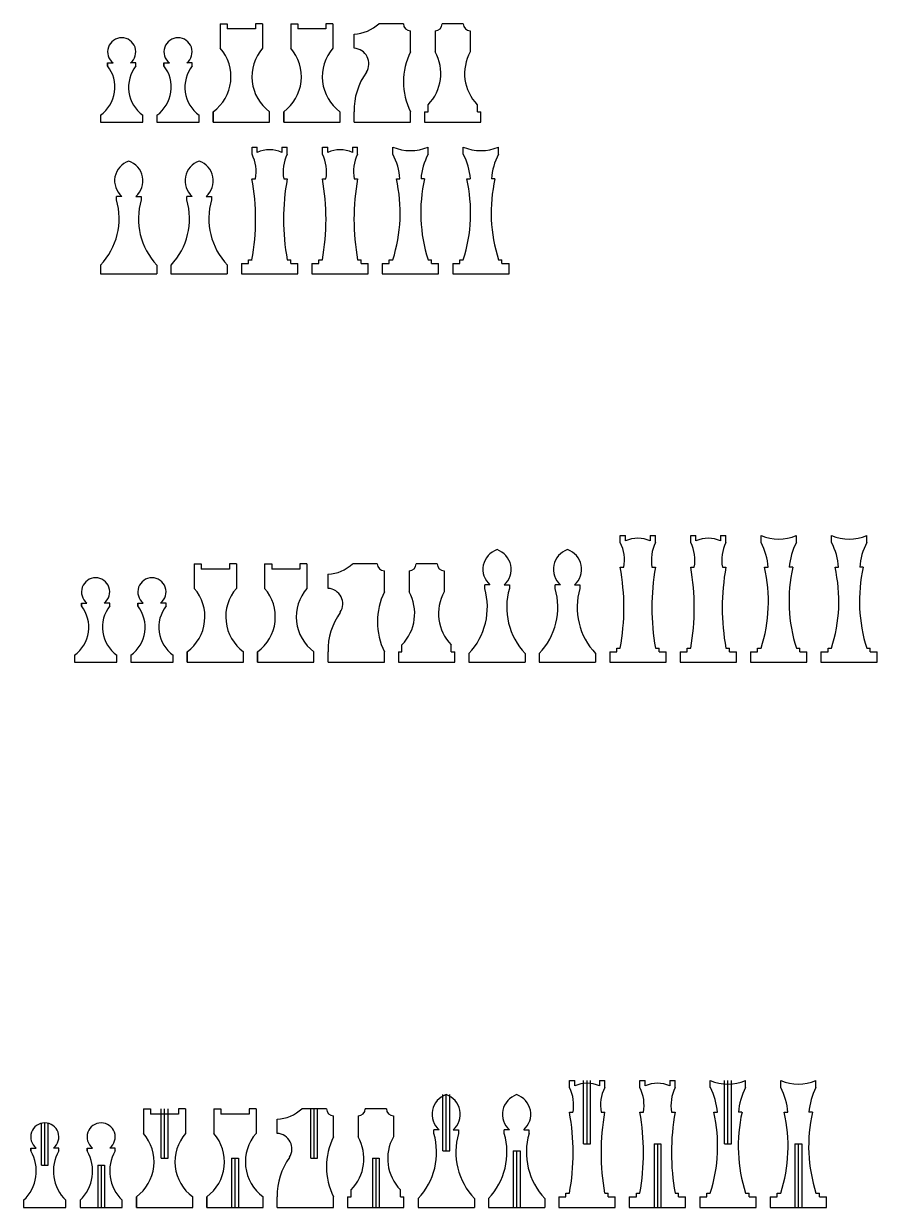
# Model space of a CAD drawing. Header units: inches. Extents: x 0.8 to 47.6, y -9.2 to 25.2.
# Drawn here: x 0.75 to 15.91, y 4.16 to 25.17 of the extents above; entities that cross this region are included whole.
import ezdxf

# ---------------------------------------------------------------- set-up
doc = ezdxf.new("R2010")
doc.units = ezdxf.units.IN
doc.header["$MEASUREMENT"] = 0
for name, color, linetype in [('Bishop', 4, 'Continuous'), ('King', 2, 'Continuous'), ('Knight', 5, 'Continuous'), ('Notches', 7, 'Continuous'), ('Pawn', 3, 'Continuous'), ('Queen', 6, 'Continuous'), ('Rook', 1, 'Continuous')]:
    doc.layers.add(name, color=color, linetype=linetype)

msp = doc.modelspace()

# ---------------------------------------------------------------- linework, layer by layer
at = {"layer": 'Bishop'}
for p, q in [((2.494, 22.102), (2.401, 22.102)), ((2.401, 22.039), (2.401, 22.102)), ((2.744, 22.102), (2.838, 22.102)), ((2.838, 22.102), (2.838, 22.039)), ((3.744, 22.102), (3.651, 22.102)), ((3.651, 22.039), (3.651, 22.102)), ((3.994, 22.102), (4.088, 22.102)), ((4.088, 22.102), (4.088, 22.039)), ((2.119, 20.883), (2.119, 20.727)), ((3.119, 20.883), (3.119, 20.727)), ((3.369, 20.883), (3.369, 20.727)), ((4.369, 20.883), (4.369, 20.727)), ((2.119, 20.727), (3.119, 20.727)), ((3.369, 20.727), (4.369, 20.727)), ((9.031, 15.207), (8.937, 15.207)), ((8.937, 15.145), (8.937, 15.207)), ((9.281, 15.207), (9.375, 15.207)), ((9.375, 15.207), (9.375, 15.145)), ((10.281, 15.207), (10.187, 15.207)), ((10.187, 15.145), (10.187, 15.207)), ((10.531, 15.207), (10.625, 15.207)), ((10.625, 15.207), (10.625, 15.145)), ((8.656, 13.988), (8.656, 13.832)), ((9.656, 13.988), (9.656, 13.832)), ((9.906, 13.988), (9.906, 13.832)), ((10.906, 13.988), (10.906, 13.832)), ((8.656, 13.832), (9.656, 13.832)), ((9.906, 13.832), (10.906, 13.832)), ((8.129, 5.533), (8.035, 5.533)), ((8.035, 5.471), (8.035, 5.533)), ((8.379, 5.533), (8.473, 5.533)), ((8.473, 5.533), (8.473, 5.471)), ((9.379, 5.533), (9.285, 5.533)), ((9.285, 5.471), (9.285, 5.533)), ((9.629, 5.533), (9.723, 5.533)), ((9.723, 5.533), (9.723, 5.471)), ((7.754, 4.314), (7.754, 4.158)), ((8.754, 4.314), (8.754, 4.158)), ((9.004, 4.314), (9.004, 4.158)), ((10.004, 4.314), (10.004, 4.158)), ((7.754, 4.158), (8.754, 4.158)), ((9.004, 4.158), (10.004, 4.158))]:
    msp.add_line(p, q, dxfattribs=at)
for centre, radius, start, end in [((2.735, 22.379), 0.367, 108.4349, 228.9452), ((2.503, 22.379), 0.367, 311.0548, 71.5651), ((3.985, 22.379), 0.367, 108.4349, 228.9452), ((3.753, 22.379), 0.367, 311.0548, 71.5651), ((1.255, 21.706), 1.193, 316.4213, 16.2361), ((3.984, 21.706), 1.193, 163.7639, 223.5787), ((2.505, 21.706), 1.193, 316.4213, 16.2361), ((5.234, 21.706), 1.193, 163.7639, 223.5787), ((9.272, 15.484), 0.367, 108.4349, 228.9452), ((9.04, 15.484), 0.367, 311.0548, 71.5651), ((10.522, 15.484), 0.367, 108.4349, 228.9452), ((10.29, 15.484), 0.367, 311.0548, 71.5651), ((7.792, 14.811), 1.193, 316.4213, 16.2361), ((10.521, 14.811), 1.193, 163.7639, 223.5787), ((9.042, 14.811), 1.193, 316.4213, 16.2361), ((11.771, 14.811), 1.193, 163.7639, 223.5787), ((8.37, 5.81), 0.367, 108.4349, 228.9452), ((8.138, 5.81), 0.367, 311.0548, 71.5651), ((9.62, 5.81), 0.367, 108.4349, 228.9452), ((9.388, 5.81), 0.367, 311.0548, 71.5651), ((6.89, 5.137), 1.193, 316.4213, 16.2361), ((9.619, 5.137), 1.193, 163.7639, 223.5787), ((8.14, 5.137), 1.193, 316.4213, 16.2361), ((10.869, 5.137), 1.193, 163.7639, 223.5787)]:
    msp.add_arc(centre, radius, start, end, dxfattribs=at)
at = {"layer": 'King'}
for p, q in [((4.807, 22.977), (4.901, 22.977)), ((4.807, 22.852), (4.807, 22.977)), ((4.901, 22.883), (4.901, 22.977)), ((5.338, 22.977), (5.432, 22.977)), ((5.338, 22.977), (5.338, 22.883)), ((5.432, 22.852), (5.432, 22.977)), ((6.057, 22.977), (6.151, 22.977)), ((6.057, 22.852), (6.057, 22.977)), ((6.151, 22.883), (6.151, 22.977)), ((6.588, 22.977), (6.682, 22.977)), ((6.588, 22.977), (6.588, 22.883)), ((6.682, 22.852), (6.682, 22.977)), ((4.807, 22.414), (4.869, 22.414)), ((5.369, 22.414), (5.432, 22.414)), ((6.057, 22.414), (6.119, 22.414)), ((6.619, 22.414), (6.682, 22.414)), ((4.619, 20.914), (4.619, 20.727)), ((4.619, 20.914), (4.744, 20.914)), ((4.744, 20.977), (4.807, 20.977)), ((4.744, 20.914), (4.744, 20.977)), ((5.432, 20.977), (5.494, 20.977)), ((5.494, 20.914), (5.494, 20.977)), ((5.494, 20.914), (5.619, 20.914)), ((5.619, 20.727), (5.619, 20.914)), ((5.869, 20.914), (5.869, 20.727)), ((5.869, 20.914), (5.994, 20.914)), ((5.994, 20.977), (6.057, 20.977)), ((5.994, 20.914), (5.994, 20.977)), ((6.682, 20.977), (6.744, 20.977)), ((6.744, 20.914), (6.744, 20.977)), ((6.744, 20.914), (6.869, 20.914)), ((6.869, 20.727), (6.869, 20.914)), ((4.619, 20.727), (5.619, 20.727)), ((5.869, 20.727), (6.869, 20.727)), ((11.344, 16.082), (11.437, 16.082)), ((11.344, 15.957), (11.344, 16.082)), ((11.437, 15.988), (11.437, 16.082)), ((11.875, 16.082), (11.875, 15.988)), ((11.875, 16.082), (11.969, 16.082)), ((11.969, 15.957), (11.969, 16.082)), ((12.594, 16.082), (12.687, 16.082)), ((12.594, 15.957), (12.594, 16.082)), ((12.687, 15.988), (12.687, 16.082)), ((13.125, 16.082), (13.219, 16.082)), ((13.125, 16.082), (13.125, 15.988)), ((13.219, 15.957), (13.219, 16.082)), ((11.344, 15.52), (11.406, 15.52)), ((11.906, 15.52), (11.969, 15.52)), ((12.594, 15.52), (12.656, 15.52)), ((13.156, 15.52), (13.219, 15.52)), ((11.281, 14.082), (11.344, 14.082)), ((11.281, 14.02), (11.281, 14.082)), ((11.969, 14.082), (12.031, 14.082)), ((12.031, 14.02), (12.031, 14.082)), ((12.531, 14.082), (12.594, 14.082)), ((12.531, 14.02), (12.531, 14.082)), ((13.219, 14.082), (13.281, 14.082)), ((13.281, 14.02), (13.281, 14.082)), ((11.156, 14.02), (11.156, 13.832)), ((11.156, 14.02), (11.281, 14.02)), ((12.031, 14.02), (12.156, 14.02)), ((12.156, 13.832), (12.156, 14.02)), ((12.406, 14.02), (12.406, 13.832)), ((12.406, 14.02), (12.531, 14.02)), ((13.281, 14.02), (13.406, 14.02)), ((13.406, 13.832), (13.406, 14.02)), ((11.156, 13.832), (12.156, 13.832)), ((12.406, 13.832), (13.406, 13.832)), ((10.442, 6.408), (10.535, 6.408)), ((10.442, 6.283), (10.442, 6.408)), ((10.535, 6.314), (10.535, 6.408)), ((10.973, 6.408), (11.067, 6.408)), ((10.973, 6.408), (10.973, 6.314)), ((11.067, 6.283), (11.067, 6.408)), ((11.692, 6.408), (11.785, 6.408)), ((11.692, 6.283), (11.692, 6.408)), ((11.785, 6.314), (11.785, 6.408)), ((12.223, 6.408), (12.317, 6.408)), ((12.223, 6.408), (12.223, 6.314)), ((12.317, 6.283), (12.317, 6.408)), ((10.442, 5.846), (10.504, 5.846)), ((11.004, 5.846), (11.067, 5.846)), ((11.692, 5.846), (11.754, 5.846)), ((12.254, 5.846), (12.317, 5.846)), ((10.254, 4.346), (10.254, 4.158)), ((10.254, 4.346), (10.379, 4.346)), ((10.379, 4.408), (10.442, 4.408)), ((10.379, 4.346), (10.379, 4.408)), ((11.067, 4.408), (11.129, 4.408)), ((11.129, 4.346), (11.129, 4.408)), ((11.129, 4.346), (11.254, 4.346)), ((11.254, 4.158), (11.254, 4.346)), ((11.504, 4.346), (11.504, 4.158)), ((11.504, 4.346), (11.629, 4.346)), ((11.629, 4.408), (11.692, 4.408)), ((11.629, 4.346), (11.629, 4.408)), ((12.317, 4.408), (12.379, 4.408)), ((12.379, 4.346), (12.379, 4.408)), ((12.379, 4.346), (12.504, 4.346)), ((12.504, 4.158), (12.504, 4.346)), ((10.254, 4.158), (11.254, 4.158)), ((11.504, 4.158), (12.504, 4.158))]:
    msp.add_line(p, q, dxfattribs=at)
for centre, radius, start, end in [((5.119, 22.396), 0.534, 65.8105, 114.1895), ((6.369, 22.396), 0.534, 65.8105, 114.1895), ((4.182, 22.539), 0.699, 349.6952, 26.5651), ((6.057, 22.539), 0.699, 153.4349, 190.3048), ((5.432, 22.539), 0.699, 349.6952, 26.5651), ((7.307, 22.539), 0.699, 153.4349, 190.3048), ((0.83, 21.696), 4.041, 349.7546, 10.2454), ((9.408, 21.696), 4.041, 169.7546, 190.2454), ((2.08, 21.696), 4.041, 349.7546, 10.2454), ((10.658, 21.696), 4.041, 169.7546, 190.2454), ((11.656, 15.501), 0.534, 65.8105, 114.1895), ((12.906, 15.501), 0.534, 65.8105, 114.1895), ((10.719, 15.645), 0.699, 349.6952, 26.5651), ((12.594, 15.645), 0.699, 153.4349, 190.3048), ((11.969, 15.645), 0.699, 349.6952, 26.5651), ((13.844, 15.645), 0.699, 153.4349, 190.3048), ((7.367, 14.801), 4.041, 349.7546, 10.2454), ((15.945, 14.801), 4.041, 169.7546, 190.2454), ((8.617, 14.801), 4.041, 349.7546, 10.2454), ((17.195, 14.801), 4.041, 169.7546, 190.2454), ((10.754, 5.827), 0.534, 65.8105, 114.1895), ((12.004, 5.827), 0.534, 65.8105, 114.1895), ((9.817, 5.971), 0.699, 349.6952, 26.5651), ((11.692, 5.971), 0.699, 153.4349, 190.3048), ((11.067, 5.971), 0.699, 349.6952, 26.5651), ((12.942, 5.971), 0.699, 153.4349, 190.3048), ((6.465, 5.127), 4.041, 349.7546, 10.2454), ((15.043, 5.127), 4.041, 169.7546, 190.2454), ((7.715, 5.127), 4.041, 349.7546, 10.2454), ((16.293, 5.127), 4.041, 169.7546, 190.2454)]:
    msp.add_arc(centre, radius, start, end, dxfattribs=at)
at = {"layer": 'Knight'}
for p, q in [((7.494, 25.168), (7.057, 25.168)), ((7.619, 24.668), (7.619, 25.043)), ((8.057, 25.043), (8.057, 24.668)), ((8.557, 25.168), (8.182, 25.168)), ((8.682, 25.043), (8.682, 24.668)), ((6.619, 24.731), (6.619, 24.981)), ((6.619, 23.418), (6.619, 23.606)), ((7.619, 23.418), (7.619, 23.606)), ((7.869, 23.606), (7.869, 23.418)), ((7.869, 23.606), (7.932, 23.606)), ((7.932, 23.606), (7.932, 23.731)), ((8.807, 23.606), (8.807, 23.731)), ((8.807, 23.606), (8.869, 23.606)), ((8.869, 23.418), (8.869, 23.606)), ((6.619, 23.418), (7.619, 23.418)), ((7.869, 23.418), (8.869, 23.418)), ((7.031, 15.582), (6.594, 15.582)), ((8.094, 15.582), (7.719, 15.582)), ((6.156, 15.145), (6.156, 15.395)), ((7.156, 15.082), (7.156, 15.457)), ((7.594, 15.457), (7.594, 15.082)), ((8.219, 15.457), (8.219, 15.082)), ((7.469, 14.02), (7.469, 14.145)), ((8.344, 14.02), (8.344, 14.145)), ((6.156, 13.832), (6.156, 14.02)), ((7.156, 13.832), (7.156, 14.02)), ((7.406, 14.02), (7.469, 14.02)), ((7.406, 14.02), (7.406, 13.832)), ((8.344, 14.02), (8.406, 14.02)), ((8.406, 13.832), (8.406, 14.02)), ((6.156, 13.832), (7.156, 13.832)), ((7.406, 13.832), (8.406, 13.832)), ((6.129, 5.908), (5.692, 5.908)), ((7.192, 5.908), (6.817, 5.908)), ((5.254, 5.471), (5.254, 5.721)), ((6.254, 5.408), (6.254, 5.783)), ((6.692, 5.783), (6.692, 5.408)), ((7.317, 5.783), (7.317, 5.408)), ((6.567, 4.346), (6.567, 4.471)), ((7.442, 4.346), (7.442, 4.471)), ((5.254, 4.158), (5.254, 4.346)), ((6.254, 4.158), (6.254, 4.346)), ((6.504, 4.346), (6.504, 4.158)), ((6.504, 4.346), (6.567, 4.346)), ((7.442, 4.346), (7.504, 4.346)), ((7.504, 4.158), (7.504, 4.346)), ((5.254, 4.158), (6.254, 4.158)), ((6.504, 4.158), (7.504, 4.158))]:
    msp.add_line(p, q, dxfattribs=at)
for centre, radius, start, end in [((6.576, 25.687), 0.708, 273.5448, 312.8524), ((7.619, 25.168), 0.125, 180, 270), ((8.057, 25.168), 0.125, 270, 0), ((8.682, 25.168), 0.125, 180, 270), ((6.606, 24.456), 0.275, 326.9222, 87.2577), ((8.686, 24.137), 1.191, 153.519, 206.481), ((7.373, 24.282), 0.785, 315.3648, 29.4459), ((9.365, 24.282), 0.785, 150.5541, 224.6352), ((7.769, 23.632), 1.15, 144.1541, 181.3225), ((6.112, 16.101), 0.708, 273.5448, 312.8524), ((7.156, 15.582), 0.125, 180, 270), ((7.594, 15.582), 0.125, 270, 0), ((8.219, 15.582), 0.125, 180, 270), ((6.143, 14.87), 0.275, 326.9222, 87.2577), ((8.223, 14.551), 1.191, 153.519, 206.481), ((6.91, 14.696), 0.785, 315.3648, 29.4459), ((8.902, 14.696), 0.785, 150.5541, 224.6352), ((7.306, 14.046), 1.15, 144.1541, 181.3225), ((5.21, 6.427), 0.708, 273.5448, 312.8524), ((6.254, 5.908), 0.125, 180, 270), ((6.692, 5.908), 0.125, 270, 0), ((7.317, 5.908), 0.125, 180, 270), ((5.241, 5.196), 0.275, 326.9222, 87.2577), ((7.321, 4.877), 1.191, 153.519, 206.481), ((6.008, 5.022), 0.785, 315.3648, 29.4459), ((8, 5.022), 0.785, 150.5541, 224.6352), ((6.404, 4.372), 1.15, 144.1541, 181.3225)]:
    msp.add_arc(centre, radius, start, end, dxfattribs=at)
at = {"layer": 'Notches'}
for p, q in [((10.693, 5.283), (10.693, 6.408)), ((10.754, 5.283), (10.754, 6.408)), ((10.816, 5.283), (10.816, 6.408)), ((13.193, 5.283), (13.193, 6.408)), ((13.254, 5.283), (13.254, 6.408)), ((13.316, 5.283), (13.316, 6.408)), ((8.193, 5.158), (8.193, 6.158)), ((8.254, 5.158), (8.254, 6.158)), ((8.316, 5.158), (8.316, 6.158)), ((3.193, 5.033), (3.193, 5.908)), ((3.254, 5.033), (3.254, 5.908)), ((3.316, 5.033), (3.316, 5.908)), ((5.849, 5.033), (5.849, 5.908)), ((5.91, 5.033), (5.91, 5.908)), ((5.972, 5.033), (5.972, 5.908)), ((1.068, 4.908), (1.068, 5.658)), ((1.129, 4.908), (1.129, 5.658)), ((1.191, 4.908), (1.191, 5.658)), ((10.693, 5.283), (10.754, 5.283)), ((10.754, 5.283), (10.816, 5.283)), ((11.943, 5.283), (12.004, 5.283)), ((11.943, 5.283), (11.943, 4.158)), ((12.004, 5.283), (12.004, 4.158)), ((12.004, 5.283), (12.066, 5.283)), ((12.066, 5.283), (12.066, 4.158)), ((13.193, 5.283), (13.254, 5.283)), ((13.254, 5.283), (13.316, 5.283)), ((14.443, 5.283), (14.504, 5.283)), ((14.443, 5.283), (14.443, 4.158)), ((14.504, 5.283), (14.504, 4.158)), ((14.504, 5.283), (14.566, 5.283)), ((14.566, 5.283), (14.566, 4.158)), ((8.193, 5.158), (8.254, 5.158)), ((8.254, 5.158), (8.316, 5.158)), ((9.443, 5.158), (9.504, 5.158)), ((9.443, 5.158), (9.443, 4.158)), ((9.504, 5.158), (9.504, 4.158)), ((9.504, 5.158), (9.566, 5.158)), ((9.566, 5.158), (9.566, 4.158)), ((1.068, 4.908), (1.129, 4.908)), ((1.129, 4.908), (1.191, 4.908)), ((2.068, 4.908), (2.129, 4.908)), ((2.068, 4.908), (2.068, 4.158)), ((2.129, 4.908), (2.129, 4.158)), ((2.129, 4.908), (2.191, 4.908)), ((2.191, 4.908), (2.191, 4.158)), ((3.193, 5.033), (3.254, 5.033)), ((3.254, 5.033), (3.316, 5.033)), ((4.443, 5.033), (4.504, 5.033)), ((4.443, 5.033), (4.443, 4.158)), ((4.504, 5.033), (4.504, 4.158)), ((4.504, 5.033), (4.566, 5.033)), ((4.566, 5.033), (4.566, 4.158)), ((5.849, 5.033), (5.91, 5.033)), ((5.91, 5.033), (5.972, 5.033)), ((6.943, 5.033), (7.004, 5.033)), ((6.943, 5.033), (6.943, 4.158)), ((7.004, 5.033), (7.004, 4.158)), ((7.004, 5.033), (7.066, 5.033)), ((7.066, 5.033), (7.066, 4.158))]:
    msp.add_line(p, q, dxfattribs=at)
at = {"layer": 'Pawn'}
for p, q in [((2.244, 24.471), (2.244, 24.418)), ((3.244, 24.471), (3.244, 24.418)), ((1.781, 14.885), (1.781, 14.832)), ((2.781, 14.885), (2.781, 14.832)), ((0.879, 5.211), (0.879, 5.158)), ((1.879, 5.211), (1.879, 5.158))]:
    msp.add_line(p, q, dxfattribs=at)
for points in [[(2.244, 24.418), (2.244, 24.471), (2.34, 24.471)], [(2.744, 24.418), (2.744, 24.471), (2.648, 24.471)], [(3.244, 24.418), (3.244, 24.471), (3.34, 24.471)], [(3.744, 24.418), (3.744, 24.471), (3.648, 24.471)], [(2.119, 23.543), (2.119, 23.418), (2.869, 23.418), (2.869, 23.543)], [(3.119, 23.543), (3.119, 23.418), (3.869, 23.418), (3.869, 23.543)], [(1.781, 14.832), (1.781, 14.885), (1.877, 14.885)], [(2.281, 14.832), (2.281, 14.885), (2.185, 14.885)], [(2.781, 14.832), (2.781, 14.885), (2.877, 14.885)], [(3.281, 14.832), (3.281, 14.885), (3.185, 14.885)], [(1.656, 13.957), (1.656, 13.832), (2.406, 13.832), (2.406, 13.957)], [(2.656, 13.957), (2.656, 13.832), (3.406, 13.832), (3.406, 13.957)], [(0.879, 5.158), (0.879, 5.211), (0.975, 5.211)], [(1.379, 5.158), (1.379, 5.211), (1.283, 5.211)], [(1.879, 5.158), (1.879, 5.211), (1.975, 5.211)], [(2.379, 5.158), (2.379, 5.211), (2.283, 5.211)], [(0.754, 4.283), (0.754, 4.158), (1.504, 4.158), (1.504, 4.283)], [(1.754, 4.283), (1.754, 4.158), (2.504, 4.158), (2.504, 4.283)]]:
    msp.add_lwpolyline(points, dxfattribs=at)
for centre, radius, start, end in [((2.494, 24.668), 0.25, 307.9982, 232.0018), ((3.494, 24.668), 0.25, 307.9982, 232.0018), ((1.755, 24.042), 0.618, 306.1796, 37.5602), ((3.234, 24.042), 0.618, 142.4398, 233.8204), ((2.755, 24.042), 0.618, 306.1796, 37.5602), ((4.234, 24.042), 0.618, 142.4398, 233.8204), ((2.031, 15.082), 0.25, 307.9982, 232.0018), ((3.031, 15.082), 0.25, 307.9982, 232.0018), ((1.292, 14.456), 0.618, 306.1796, 37.5602), ((2.771, 14.456), 0.618, 142.4398, 233.8204), ((2.292, 14.456), 0.618, 306.1796, 37.5602), ((3.771, 14.456), 0.618, 142.4398, 233.8204), ((1.129, 5.408), 0.25, 307.9982, 232.0018), ((2.129, 5.408), 0.25, 307.9982, 232.0018), ((0.269, 4.799), 0.708, 313.2333, 30.5065), ((1.989, 4.799), 0.708, 149.4935, 226.7667), ((1.269, 4.799), 0.708, 313.2333, 30.5065), ((2.989, 4.799), 0.708, 149.4935, 226.7667)]:
    msp.add_arc(centre, radius, start, end, dxfattribs=at)
at = {"layer": 'Queen'}
for p, q in [((7.307, 22.852), (7.307, 22.977)), ((7.932, 22.852), (7.932, 22.977)), ((8.557, 22.852), (8.557, 22.977)), ((9.182, 22.852), (9.182, 22.977)), ((7.369, 22.414), (7.432, 22.414)), ((7.869, 22.414), (7.807, 22.414)), ((8.619, 22.414), (8.682, 22.414)), ((9.119, 22.414), (9.057, 22.414)), ((7.119, 20.914), (7.119, 20.727)), ((7.119, 20.914), (7.244, 20.914)), ((7.244, 20.977), (7.307, 20.977)), ((7.244, 20.914), (7.244, 20.977)), ((7.932, 20.977), (7.994, 20.977)), ((7.994, 20.914), (7.994, 20.977)), ((7.994, 20.914), (8.119, 20.914)), ((8.119, 20.727), (8.119, 20.914)), ((8.369, 20.914), (8.369, 20.727)), ((8.369, 20.914), (8.494, 20.914)), ((8.494, 20.977), (8.557, 20.977)), ((8.494, 20.914), (8.494, 20.977)), ((9.182, 20.977), (9.244, 20.977)), ((9.244, 20.914), (9.244, 20.977)), ((9.244, 20.914), (9.369, 20.914)), ((9.369, 20.727), (9.369, 20.914)), ((7.119, 20.727), (8.119, 20.727)), ((8.369, 20.727), (9.369, 20.727)), ((13.844, 15.957), (13.844, 16.082)), ((14.469, 15.957), (14.469, 16.082)), ((15.094, 15.957), (15.094, 16.082)), ((15.719, 15.957), (15.719, 16.082)), ((13.906, 15.52), (13.969, 15.52)), ((14.406, 15.52), (14.344, 15.52)), ((15.156, 15.52), (15.219, 15.52)), ((15.656, 15.52), (15.594, 15.52)), ((13.781, 14.082), (13.844, 14.082)), ((13.781, 14.02), (13.781, 14.082)), ((14.469, 14.082), (14.531, 14.082)), ((14.531, 14.02), (14.531, 14.082)), ((15.031, 14.082), (15.094, 14.082)), ((15.031, 14.02), (15.031, 14.082)), ((15.719, 14.082), (15.781, 14.082)), ((15.781, 14.02), (15.781, 14.082)), ((13.656, 14.02), (13.781, 14.02)), ((13.656, 14.02), (13.656, 13.832)), ((14.531, 14.02), (14.656, 14.02)), ((14.656, 13.832), (14.656, 14.02)), ((14.906, 14.02), (14.906, 13.832)), ((14.906, 14.02), (15.031, 14.02)), ((15.781, 14.02), (15.906, 14.02)), ((15.906, 13.832), (15.906, 14.02)), ((13.656, 13.832), (14.656, 13.832)), ((14.906, 13.832), (15.906, 13.832)), ((12.942, 6.283), (12.942, 6.408)), ((13.567, 6.283), (13.567, 6.408)), ((14.192, 6.283), (14.192, 6.408)), ((14.817, 6.283), (14.817, 6.408)), ((13.004, 5.846), (13.067, 5.846)), ((13.504, 5.846), (13.442, 5.846)), ((14.254, 5.846), (14.317, 5.846)), ((14.754, 5.846), (14.692, 5.846)), ((12.754, 4.346), (12.754, 4.158)), ((12.754, 4.346), (12.879, 4.346)), ((12.879, 4.408), (12.942, 4.408)), ((12.879, 4.346), (12.879, 4.408)), ((13.567, 4.408), (13.629, 4.408)), ((13.629, 4.346), (13.629, 4.408)), ((13.629, 4.346), (13.754, 4.346)), ((13.754, 4.158), (13.754, 4.346)), ((14.004, 4.346), (14.004, 4.158)), ((14.004, 4.346), (14.129, 4.346)), ((14.129, 4.408), (14.192, 4.408)), ((14.129, 4.346), (14.129, 4.408)), ((14.817, 4.408), (14.879, 4.408)), ((14.879, 4.346), (14.879, 4.408)), ((14.879, 4.346), (15.004, 4.346)), ((15.004, 4.158), (15.004, 4.346)), ((12.754, 4.158), (13.754, 4.158)), ((14.004, 4.158), (15.004, 4.158))]:
    msp.add_line(p, q, dxfattribs=at)
for centre, radius, start, end in [((7.619, 23.727), 0.812, 247.3801, 292.6199), ((8.869, 23.727), 0.812, 247.3801, 292.6199), ((6.328, 22.336), 1.107, 4.0843, 27.8065), ((8.911, 22.336), 1.107, 152.1935, 175.9157), ((7.578, 22.336), 1.107, 4.0843, 27.8065), ((10.161, 22.336), 1.107, 152.1935, 175.9157), ((4.703, 21.81), 2.734, 342.2553, 12.7656), ((10.536, 21.81), 2.734, 167.2344, 197.7447), ((5.953, 21.81), 2.734, 342.2553, 12.7656), ((11.786, 21.81), 2.734, 167.2344, 197.7447), ((14.156, 16.832), 0.812, 247.3801, 292.6199), ((15.406, 16.832), 0.812, 247.3801, 292.6199), ((12.865, 15.441), 1.107, 4.0843, 27.8065), ((15.448, 15.441), 1.107, 152.1935, 175.9157), ((14.115, 15.441), 1.107, 4.0843, 27.8065), ((16.698, 15.441), 1.107, 152.1935, 175.9157), ((11.239, 14.915), 2.734, 342.2553, 12.7656), ((17.073, 14.915), 2.734, 167.2344, 197.7447), ((12.489, 14.915), 2.734, 342.2553, 12.7656), ((18.323, 14.915), 2.734, 167.2344, 197.7447), ((13.254, 7.158), 0.812, 247.3801, 292.6199), ((14.504, 7.158), 0.812, 247.3801, 292.6199), ((11.963, 5.767), 1.107, 4.0843, 27.8065), ((14.546, 5.767), 1.107, 152.1935, 175.9157), ((13.213, 5.767), 1.107, 4.0843, 27.8065), ((15.796, 5.767), 1.107, 152.1935, 175.9157), ((10.338, 5.242), 2.734, 342.2553, 12.7656), ((16.171, 5.242), 2.734, 167.2344, 197.7447), ((11.588, 5.242), 2.734, 342.2553, 12.7656), ((17.421, 5.242), 2.734, 167.2344, 197.7447)]:
    msp.add_arc(centre, radius, start, end, dxfattribs=at)
at = {"layer": 'Rook'}
for p, q in [((4.244, 25.168), (4.244, 24.731)), ((4.244, 25.168), (4.369, 25.168)), ((4.369, 25.168), (4.369, 25.075)), ((4.869, 25.075), (4.369, 25.075)), ((4.994, 25.168), (4.869, 25.168)), ((4.869, 25.168), (4.869, 25.075)), ((4.994, 25.168), (4.994, 24.731)), ((5.494, 25.168), (5.494, 24.731)), ((5.494, 25.168), (5.619, 25.168)), ((5.619, 25.168), (5.619, 25.075)), ((6.119, 25.075), (5.619, 25.075)), ((6.244, 25.168), (6.119, 25.168)), ((6.119, 25.168), (6.119, 25.075)), ((6.244, 25.168), (6.244, 24.731)), ((4.119, 23.606), (4.119, 23.418)), ((4.119, 23.418), (4.119, 23.606)), ((5.119, 23.418), (5.119, 23.606)), ((5.369, 23.606), (5.369, 23.418)), ((5.369, 23.418), (5.369, 23.606)), ((6.369, 23.418), (6.369, 23.606)), ((4.119, 23.418), (5.119, 23.418)), ((5.369, 23.418), (6.369, 23.418)), ((3.781, 15.582), (3.781, 15.145)), ((3.781, 15.582), (3.906, 15.582)), ((3.906, 15.582), (3.906, 15.488)), ((4.531, 15.582), (4.406, 15.582)), ((4.406, 15.582), (4.406, 15.488)), ((4.531, 15.582), (4.531, 15.145)), ((5.031, 15.582), (5.031, 15.145)), ((5.031, 15.582), (5.156, 15.582)), ((5.156, 15.582), (5.156, 15.488)), ((5.781, 15.582), (5.656, 15.582)), ((5.656, 15.582), (5.656, 15.488)), ((5.781, 15.582), (5.781, 15.145)), ((4.406, 15.488), (3.906, 15.488)), ((5.656, 15.488), (5.156, 15.488)), ((3.656, 14.02), (3.656, 13.832)), ((3.656, 13.832), (3.656, 14.02)), ((4.656, 13.832), (4.656, 14.02)), ((4.906, 14.02), (4.906, 13.832)), ((4.906, 13.832), (4.906, 14.02)), ((5.906, 13.832), (5.906, 14.02)), ((3.656, 13.832), (4.656, 13.832)), ((4.906, 13.832), (5.906, 13.832)), ((2.879, 5.908), (2.879, 5.471)), ((2.879, 5.908), (3.004, 5.908)), ((3.004, 5.908), (3.004, 5.814)), ((3.629, 5.908), (3.504, 5.908)), ((3.504, 5.908), (3.504, 5.814)), ((3.629, 5.908), (3.629, 5.471)), ((4.129, 5.908), (4.129, 5.471)), ((4.129, 5.908), (4.254, 5.908)), ((4.254, 5.908), (4.254, 5.814)), ((4.879, 5.908), (4.754, 5.908)), ((4.754, 5.908), (4.754, 5.814)), ((4.879, 5.908), (4.879, 5.471)), ((3.504, 5.814), (3.004, 5.814)), ((4.754, 5.814), (4.254, 5.814)), ((2.754, 4.346), (2.754, 4.158)), ((2.754, 4.158), (2.754, 4.346)), ((3.754, 4.158), (3.754, 4.346)), ((4.004, 4.346), (4.004, 4.158)), ((4.004, 4.158), (4.004, 4.346)), ((5.004, 4.158), (5.004, 4.346)), ((2.754, 4.158), (3.754, 4.158)), ((4.004, 4.158), (5.004, 4.158))]:
    msp.add_line(p, q, dxfattribs=at)
for centre, start, end in [((3.666, 24.226), 306.1703, 41.1494), ((5.572, 24.226), 138.8506, 233.8297), ((4.916, 24.226), 306.1703, 41.1494), ((6.822, 24.226), 138.8506, 233.8297), ((3.203, 14.639), 306.1703, 41.1494), ((5.109, 14.639), 138.8506, 233.8297), ((4.453, 14.639), 306.1703, 41.1494), ((6.359, 14.639), 138.8506, 233.8297), ((2.301, 4.965), 306.1703, 41.1494), ((4.207, 4.965), 138.8506, 233.8297), ((3.551, 4.965), 306.1703, 41.1494), ((5.457, 4.965), 138.8506, 233.8297)]:
    msp.add_arc(centre, 0.768, start, end, dxfattribs=at)

doc.saveas('drawing.dxf')
